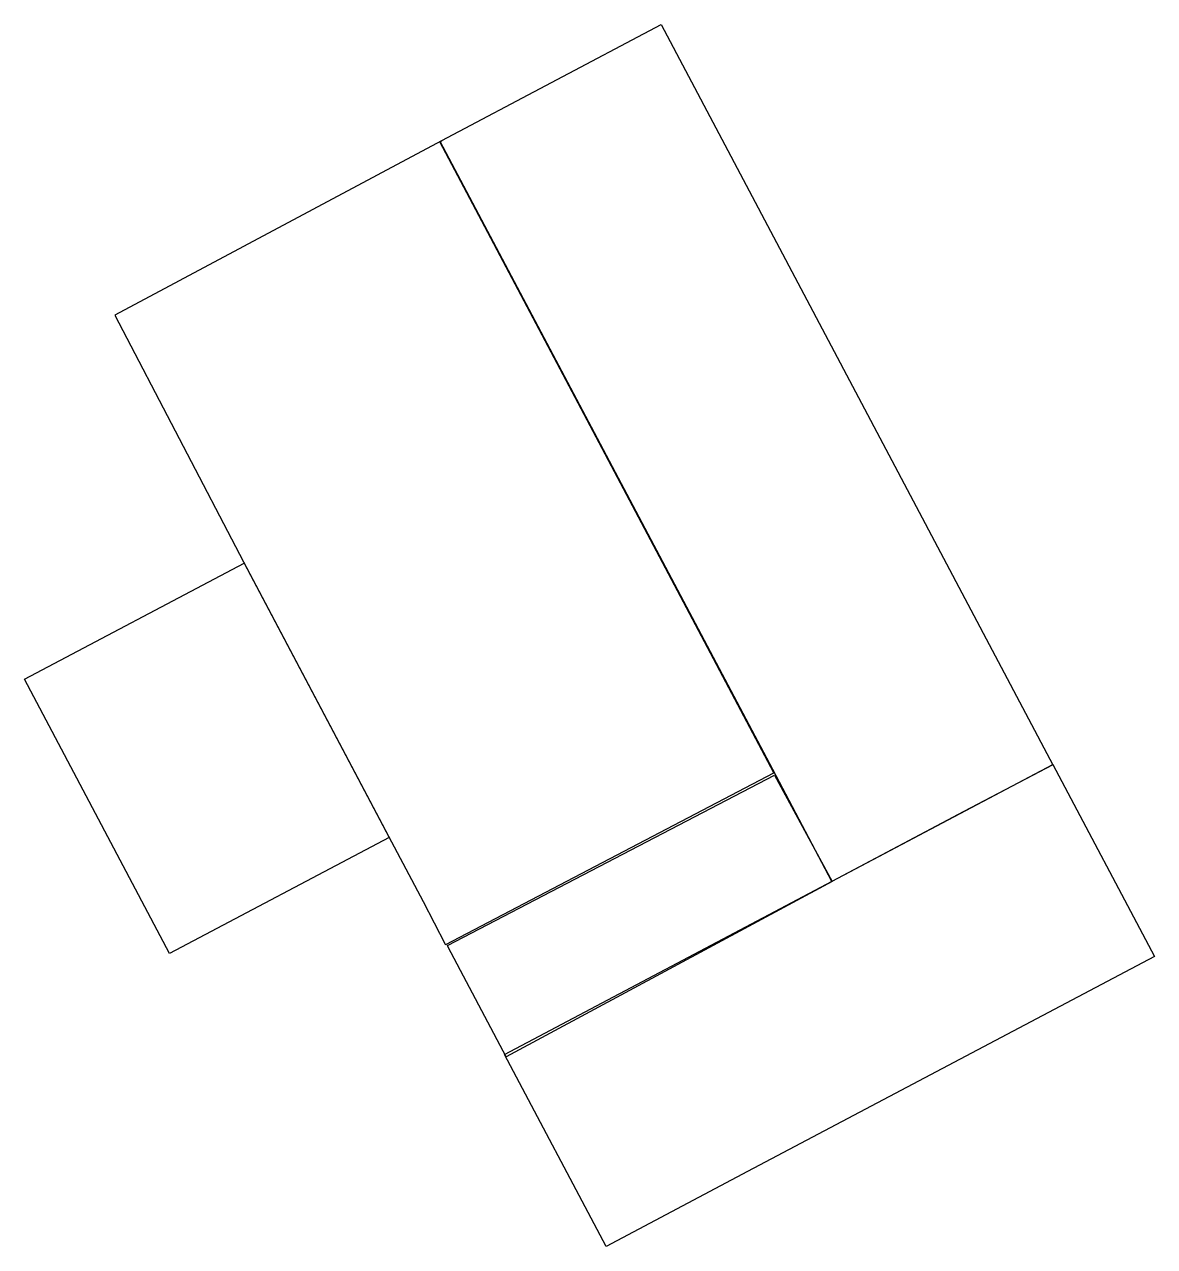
# Model space of a CAD drawing. Extents: x 416004.3 to 416040.8, y 92779.5 to 92818.9.
import ezdxf

# ---------------------------------------------------------------- set-up
doc = ezdxf.new("R2010")
doc.units = 0
doc.layers.get('0').update_dxf_attribs({"color": 1, "linetype": 'CONTINUOUS'})

msp = doc.modelspace()

# ---------------------------------------------------------------- linework, layer by layer
for points in [[(416037.499272, 92795.014), (416034.630044, 92793.500796), (416030.380092, 92791.2467), (416028.468773, 92794.85766), (416017.749012, 92815.109969), (416017.799712, 92815.1368), (416024.870702, 92818.8786), (416037.499272, 92795.014)], [(416017.932122, 92789.218411), (416028.503714, 92794.748946), (416017.739205, 92815.098179), (416017.789905, 92815.125009), (416007.257147, 92809.504991), (416011.405752, 92801.554779), (416016.080255, 92792.706899), (416017.198635, 92790.607133), (416017.914516, 92789.233509), (416017.932122, 92789.218411)], [(416011.430361, 92801.51093), (416016.104864, 92792.66305), (416009.023804, 92788.93305), (416004.346553, 92797.77179), (416011.430361, 92801.51093)], [(416030.385857, 92791.254747), (416037.505036, 92795.022048), (416040.779117, 92788.834928), (416027.661679, 92781.904506), (416023.101636, 92779.480428), (416019.827557, 92785.667548), (416030.385857, 92791.254747)], [(416030.390654, 92791.252049), (416019.877763, 92785.595486), (416018.006863, 92789.130976), (416017.980295, 92789.181286), (416028.524299, 92794.680244), (416030.390654, 92791.252049)]]:
    msp.add_lwpolyline(points)

doc.saveas('drawing.dxf')
